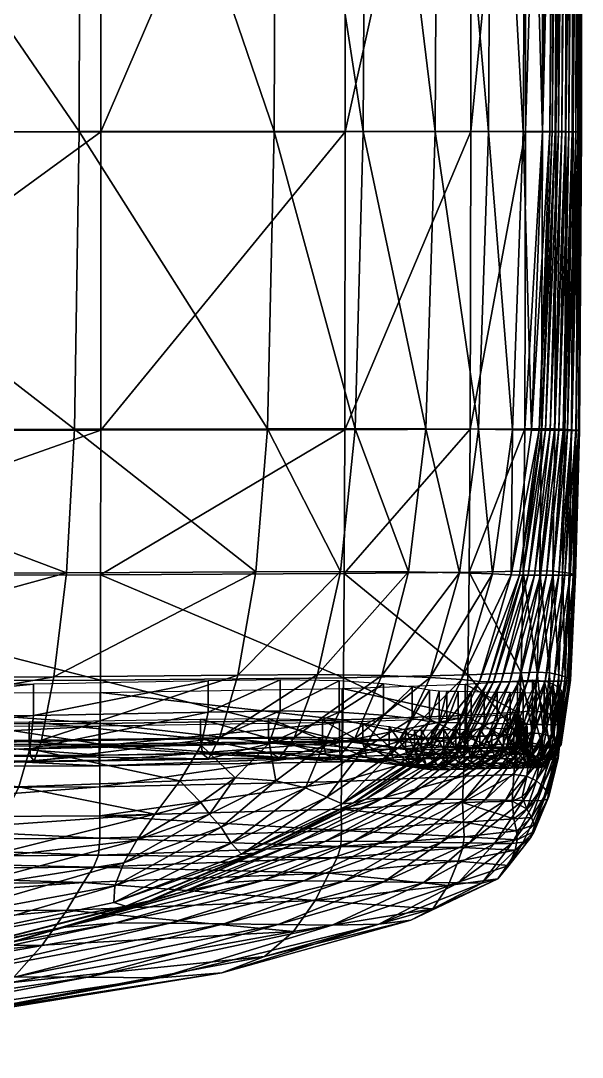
# Model space of a CAD drawing. Header units: centimetres. Extents: x -1318 to 1318, y -967 to 967.
# Drawn here: x 1293.39 to 1317.58, y 99.74 to 144.4 of the extents above; entities that cross this region are included whole.
import ezdxf

# ---------------------------------------------------------------- set-up
doc = ezdxf.new("R2010")
doc.units = ezdxf.units.CM
doc.layers.add('Object021', color=7, linetype='Continuous', true_color=0x3d8706)
doc.layers.add('Object023', color=7, linetype='Continuous', true_color=0x1c1cb1)

msp = doc.modelspace()

# ---------------------------------------------------------------- meshes
at = {"layer": 'Object021', "color": 191, "true_color": 0xb89be5}
mesh = msp.add_polyface(dxfattribs=at)
corners = [(1296.837, 203.219, -394.908), (1296.837, 164.058, -394.908), (1279.167, 164.058, -394.564), (1279.167, 203.219, -394.564), (1252.073, 164.058, -394.263), (1308.266, 203.208, 86.53), (1308.266, 164.058, 86.533), (1311.375, 164.058, 83.85), (1311.241, 139.631, 83.788), (1311.375, 203.219, 83.85), (1313.693, 164.058, 79.323), (1313.693, 203.219, 79.323), (1315.194, 164.058, 71.225), (1315.194, 203.219, 71.225), (1316.027, 164.058, 59.855), (1317.584, 203.219, -370.113), (1317.584, 164.058, -370.113), (1317.538, 164.058, -380.006), (1317.538, 203.219, -380.006), (1317.414, 164.058, -386.712), (1315.89, 203.219, -394.811), (1315.89, 164.058, -394.811), (1315.148, 164.058, -395.079), (1315.137, 139.631, -395.072), (1315.148, 203.219, -395.079), (1312.791, 164.058, -395.209), (1312.791, 203.219, -395.209), (1307.366, 164.058, -395.138), (1307.366, 203.219, -395.138), (1316.817, 164.058, -73.901), (1316.953, 164.058, -108.429), (1316.953, 203.219, -108.429), (1316.681, 164.058, -39.373), (1316.817, 203.219, -73.901), (1316.9, 203.219, -393.407), (1316.9, 164.058, -393.407), (1316.467, 164.058, -394.465), (1316.45, 139.631, -394.46), (1315.876, 139.633, -394.804), (1316.467, 203.219, -394.465), (1317.414, 203.219, -386.712), (1317.209, 164.058, -391.001), (1317.209, 203.219, -391.001), (1304.394, 164.058, 89.099), (1304.395, 203.175, 89.089), (1295.704, 202.86, 90.984), (1295.964, 164.058, 90.999), (1304.303, 139.631, 89.009), (1308.15, 139.632, 86.455), (1279.178, 164.058, 91.681), (1278.13, 202.001, 91.676), (1260.209, 194.614, 91.734), (1260.471, 164.058, 91.735), (1317.558, 164.058, -356.262), (1317.478, 164.058, -324.021), (1317.558, 203.219, -356.262), (1317.36, 164.058, -258.958), (1317.478, 203.219, -324.021), (1317.224, 164.058, -189.221), (1317.36, 203.219, -258.958), (1317.088, 164.058, -142.957), (1317.224, 203.219, -189.221), (1317.088, 203.219, -142.957), (1316.347, 164.058, 45.512), (1316.427, 164.058, 25.008), (1316.427, 203.219, 25.008), (1316.347, 203.219, 45.512), (1316.545, 164.058, -4.845), (1316.681, 203.219, -39.373), (1316.545, 203.219, -4.845)]
mesh.append_faces([[corners[k] for k in face] for face in [(0, 1, 2), (3, 2, 4), (5, 6, 7), (8, 7, 6), (9, 7, 10), (11, 10, 12), (13, 12, 14), (15, 16, 17), (18, 17, 19), (20, 21, 22), (23, 22, 21), (24, 22, 25), (26, 25, 27), (28, 27, 1), (29, 30, 31), (32, 29, 33), (34, 35, 36), (37, 36, 35), (38, 21, 36), (39, 36, 21), (40, 19, 41), (42, 41, 35), (43, 44, 45), (45, 46, 43), (47, 43, 46), (48, 6, 43), (44, 43, 6), (6, 5, 44), (49, 50, 51), (51, 52, 49), (50, 49, 46), (46, 45, 50), (53, 16, 15), (54, 53, 55), (56, 54, 57), (58, 56, 59), (60, 58, 61), (30, 60, 62), (63, 64, 65), (14, 63, 66), (67, 32, 68), (64, 67, 69)]], dxfattribs={"vtx2": -1, "color": 191})
mesh = msp.add_polyface(dxfattribs=at)
corners = [(1279.167, 126.749, -394.526), (1279.167, 139.614, -394.555), (1296.836, 139.615, -394.899), (1279.167, 120.514, -394.473), (1296.833, 126.755, -394.871), (1252.073, 120.514, -394.172), (1252.073, 126.749, -394.224), (1279.048, 126.776, 91.254), (1279.145, 139.621, 91.574), (1260.463, 139.615, 91.624), (1278.869, 120.564, 90.666), (1260.438, 126.755, 91.29), (1295.36, 120.621, 90.053), (1295.71, 126.8, 90.601), (1295.901, 139.626, 90.899), (1252.073, 113.176, -393.82), (1279.166, 113.176, -394.121), (1279.163, 112.248, -393.494), (1296.789, 112.303, -393.842), (1296.773, 112.515, -393.239), (1279.16, 112.461, -392.89), (1252.072, 112.248, -393.192), (1278.145, 112.322, 87.883), (1293.964, 112.496, 87.428), (1294.284, 113.406, 88.26), (1278.317, 113.248, 88.749), (1260.186, 112.168, 87.796), (1260.144, 112.381, 87.194), (1278.055, 112.535, 87.286), (1293.804, 112.708, 86.846), (1279.167, 115.96, -394.393), (1296.819, 115.994, -394.74), (1296.807, 113.226, -394.469), (1252.073, 115.96, -394.092), (1278.592, 116.025, 89.754), (1294.817, 116.135, 89.204), (1260.324, 115.927, 89.722), (1260.249, 113.108, 88.678), (1296.768, 114.003, -393.037), (1279.159, 113.948, -392.689), (1279.159, 113.098, -392.689), (1296.768, 113.153, -393.038), (1260.13, 113.868, 86.993), (1278.025, 114.022, 87.087), (1278.025, 113.172, 87.087), (1293.75, 113.346, 86.653), (1293.75, 114.196, 86.653), (1260.13, 113.018, 86.993), (1279.167, 164.058, -394.564), (1296.837, 164.058, -394.908), (1252.073, 139.614, -394.253), (1279.178, 164.058, 91.681), (1260.471, 164.058, 91.735), (1295.964, 164.058, 90.999)]
mesh.append_faces([[corners[k] for k in face] for face in [(0, 1, 2), (3, 0, 4), (0, 3, 5), (1, 0, 6), (7, 8, 9), (10, 7, 11), (7, 10, 12), (12, 13, 7), (8, 7, 13), (13, 14, 8), (15, 16, 17), (18, 17, 16), (19, 20, 17), (21, 17, 20), (22, 23, 24), (24, 25, 22), (26, 22, 25), (27, 28, 22), (23, 22, 28), (28, 29, 23), (5, 3, 30), (31, 30, 3), (32, 16, 30), (33, 30, 16), (34, 35, 12), (12, 10, 34), (36, 34, 10), (37, 25, 34), (35, 34, 25), (25, 24, 35), (38, 39, 40), (41, 40, 20), (42, 43, 44), (45, 44, 43), (43, 46, 45), (44, 45, 29), (29, 28, 44), (47, 44, 28), (1, 48, 49), (48, 1, 50), (8, 51, 52), (51, 8, 14), (14, 53, 51)]], dxfattribs={"vtx2": -1, "color": 191})
mesh = msp.add_polyface(dxfattribs=at)
corners = [(1296.836, 139.615, -394.899), (1296.833, 126.755, -394.871), (1279.167, 126.749, -394.526), (1296.828, 120.531, -394.819), (1279.167, 120.514, -394.473), (1310.841, 126.817, 83.602), (1311.241, 139.631, 83.788), (1308.15, 139.632, 86.455), (1307.804, 126.823, 86.221), (1310.102, 120.656, 83.259), (1307.166, 120.674, 85.79), (1312.298, 120.616, 78.9), (1313.109, 126.801, 79.146), (1307.35, 126.776, -395.101), (1307.362, 139.621, -395.129), (1312.783, 139.626, -395.201), (1312.759, 126.8, -395.175), (1307.328, 120.582, -395.052), (1312.717, 120.641, -395.129), (1304.028, 126.817, 88.739), (1303.522, 120.661, 88.241), (1304.303, 139.631, 89.009), (1295.901, 139.626, 90.899), (1295.71, 126.8, 90.601), (1295.36, 120.621, 90.053), (1296.819, 115.994, -394.74), (1307.295, 116.097, -394.976), (1312.652, 116.216, -395.059), (1313.72, 120.569, 70.963), (1311.035, 116.108, 78.518), (1308.953, 116.188, 82.726), (1306.175, 116.23, 85.12), (1302.737, 116.208, 87.47), (1294.817, 116.135, 89.204), (1296.837, 164.058, -394.908), (1279.167, 139.614, -394.555), (1308.266, 164.058, 86.533), (1311.375, 164.058, 83.85), (1313.547, 139.627, 79.279), (1307.366, 164.058, -395.138), (1312.791, 164.058, -395.209), (1295.964, 164.058, 90.999), (1304.394, 164.058, 89.099)]
mesh.append_faces([[corners[k] for k in face] for face in [(0, 1, 2), (1, 3, 4), (5, 6, 7), (7, 8, 5), (9, 5, 8), (8, 10, 9), (5, 9, 11), (11, 12, 5), (6, 5, 12), (13, 14, 15), (15, 16, 13), (17, 13, 16), (16, 18, 17), (13, 17, 3), (3, 1, 13), (14, 13, 1), (1, 0, 14), (19, 20, 10), (10, 8, 19), (21, 19, 8), (8, 7, 21), (19, 21, 22), (22, 23, 19), (20, 19, 23), (23, 24, 20), (4, 3, 25), (3, 17, 26), (17, 18, 27), (28, 11, 29), (11, 9, 30), (9, 10, 31), (32, 31, 10), (10, 20, 32), (20, 24, 33), (34, 0, 35), (36, 7, 6), (37, 6, 38), (14, 39, 40), (40, 15, 14), (39, 14, 0), (0, 34, 39), (41, 22, 21), (42, 21, 7)]], dxfattribs={"vtx2": -1, "color": 191})
mesh = msp.add_polyface(dxfattribs=at)
corners = [(1315.833, 126.824, -394.784), (1315.876, 139.633, -394.804), (1316.45, 139.631, -394.46), (1313.547, 139.627, 79.279), (1313.693, 164.058, 79.323), (1311.375, 164.058, 83.85), (1315.039, 139.622, 71.198), (1315.194, 164.058, 71.225), (1315.87, 139.618, 59.84), (1316.027, 164.058, 59.855), (1317.512, 139.615, -380.006), (1317.538, 164.058, -380.006), (1317.584, 164.058, -370.113), (1317.554, 139.614, -370.113), (1317.392, 139.618, -386.711), (1317.414, 164.058, -386.712), (1315.89, 164.058, -394.811), (1315.137, 139.631, -395.072), (1315.148, 164.058, -395.079), (1312.783, 139.626, -395.201), (1312.791, 164.058, -395.209), (1316.817, 164.058, -73.901), (1316.681, 164.058, -39.373), (1316.559, 139.616, -39.381), (1316.709, 139.616, -73.908), (1316.953, 164.058, -108.429), (1316.858, 139.615, -108.435), (1316.9, 164.058, -393.407), (1316.881, 139.627, -393.403), (1316.467, 164.058, -394.465), (1317.188, 139.622, -390.999), (1317.209, 164.058, -391.001), (1317.558, 164.058, -356.262), (1317.478, 164.058, -324.021), (1317.434, 139.614, -324.022), (1317.522, 139.614, -356.262), (1317.36, 164.058, -258.958), (1317.224, 164.058, -189.221), (1317.156, 139.615, -189.225), (1317.305, 139.614, -258.961), (1317.088, 164.058, -142.957), (1317.007, 139.615, -142.961), (1316.347, 164.058, 45.512), (1316.193, 139.617, 45.502), (1316.427, 164.058, 25.008), (1316.281, 139.617, 24.998), (1316.545, 164.058, -4.845), (1316.41, 139.617, -4.854)]
mesh.append_faces([[corners[k] for k in face] for face in [(0, 1, 2), (3, 4, 5), (6, 7, 4), (4, 3, 6), (7, 6, 8), (8, 9, 7), (10, 11, 12), (12, 13, 10), (11, 10, 14), (14, 15, 11), (16, 1, 17), (18, 17, 19), (19, 20, 18), (21, 22, 23), (23, 24, 21), (25, 21, 24), (24, 26, 25), (27, 28, 2), (29, 2, 1), (30, 31, 15), (15, 14, 30), (31, 30, 28), (28, 27, 31), (32, 33, 34), (34, 35, 32), (12, 32, 35), (35, 13, 12), (36, 37, 38), (38, 39, 36), (33, 36, 39), (39, 34, 33), (40, 25, 26), (26, 41, 40), (37, 40, 41), (41, 38, 37), (42, 9, 8), (8, 43, 42), (44, 42, 43), (43, 45, 44), (46, 44, 45), (45, 47, 46), (22, 46, 47), (47, 23, 22)]], dxfattribs={"vtx2": -1, "color": 191})
mesh = msp.add_polyface(dxfattribs=at)
corners = [(1316.762, 126.754, -142.974), (1316.951, 126.753, -189.234), (1317.156, 139.615, -189.225), (1317.007, 139.615, -142.961), (1316.573, 126.755, -108.451), (1316.858, 139.615, -108.435), (1313.109, 126.801, 79.146), (1313.547, 139.627, 79.279), (1311.241, 139.631, 83.788), (1314.577, 126.783, 71.115), (1315.039, 139.622, 71.198), (1315.399, 126.767, 59.795), (1315.87, 139.618, 59.84), (1317.434, 126.755, -380.004), (1317.512, 139.615, -380.006), (1317.554, 139.614, -370.113), (1317.463, 126.75, -370.113), (1317.324, 126.766, -386.708), (1317.392, 139.618, -386.711), (1316.45, 139.631, -394.46), (1316.401, 126.817, -394.444), (1315.833, 126.824, -394.784), (1316.881, 139.627, -393.403), (1316.826, 126.801, -393.392), (1317.188, 139.622, -390.999), (1317.127, 126.783, -390.992), (1315.103, 126.817, -395.049), (1315.137, 139.631, -395.072), (1315.876, 139.633, -394.804), (1312.759, 126.8, -395.175), (1312.783, 139.626, -395.201), (1315.731, 126.762, 45.47), (1315.843, 126.761, 24.969), (1316.281, 139.617, 24.998), (1316.193, 139.617, 45.502), (1316.006, 126.76, -4.881), (1316.195, 126.758, -39.404), (1316.559, 139.616, -39.381), (1316.41, 139.617, -4.854), (1316.384, 126.757, -73.928), (1316.709, 139.616, -73.908), (1317.522, 139.614, -356.262), (1317.415, 126.749, -356.264), (1317.434, 139.614, -324.022), (1317.303, 126.75, -324.026), (1317.14, 126.751, -258.967), (1317.305, 139.614, -258.961)]
mesh.append_faces([[corners[k] for k in face] for face in [(0, 1, 2), (2, 3, 0), (4, 0, 3), (3, 5, 4), (6, 7, 8), (9, 10, 7), (7, 6, 9), (10, 9, 11), (11, 12, 10), (13, 14, 15), (15, 16, 13), (14, 13, 17), (17, 18, 14), (19, 20, 21), (20, 19, 22), (22, 23, 20), (24, 25, 23), (23, 22, 24), (25, 24, 18), (18, 17, 25), (26, 27, 28), (28, 21, 26), (27, 26, 29), (29, 30, 27), (31, 32, 33), (33, 34, 31), (11, 31, 34), (34, 12, 11), (35, 36, 37), (37, 38, 35), (32, 35, 38), (38, 33, 32), (39, 4, 5), (5, 40, 39), (36, 39, 40), (40, 37, 36), (15, 41, 42), (41, 43, 44), (45, 44, 43), (43, 46, 45), (1, 45, 46), (46, 2, 1)]], dxfattribs={"vtx2": -1, "color": 191})
mesh = msp.add_polyface(dxfattribs=at)
corners = [(1316.762, 126.754, -142.974), (1316.573, 126.755, -108.451), (1316.046, 120.515, -108.482), (1316.309, 120.515, -142.999), (1316.951, 126.753, -189.234), (1316.572, 120.514, -189.252), (1313.72, 120.569, 70.963), (1314.577, 126.783, 71.115), (1313.109, 126.801, 79.146), (1312.298, 120.616, 78.9), (1314.525, 120.531, 59.712), (1315.399, 126.767, 59.795), (1317.292, 120.53, -380.002), (1317.434, 126.755, -380.004), (1317.463, 126.75, -370.113), (1317.297, 120.517, -370.113), (1317.199, 120.555, -386.701), (1317.324, 126.766, -386.708), (1316.401, 126.817, -394.444), (1316.312, 120.684, -394.415), (1315.756, 120.701, -394.748), (1315.833, 126.824, -394.784), (1316.826, 126.801, -393.392), (1316.726, 120.645, -393.372), (1317.127, 126.783, -390.992), (1317.016, 120.598, -390.979), (1315.042, 120.684, -395.007), (1315.103, 126.817, -395.049), (1312.717, 120.641, -395.129), (1312.759, 126.8, -395.175), (1315.731, 126.762, 45.47), (1314.874, 120.518, 45.412), (1315.843, 126.761, 24.969), (1315.03, 120.518, 24.914), (1316.006, 126.76, -4.881), (1315.257, 120.517, -4.93), (1316.195, 126.758, -39.404), (1315.52, 120.517, -39.447), (1316.384, 126.757, -73.928), (1315.783, 120.516, -73.964), (1317.415, 126.749, -356.264), (1317.303, 126.75, -324.026), (1317.062, 120.513, -324.032), (1317.218, 120.513, -356.267), (1317.554, 139.614, -370.113), (1317.522, 139.614, -356.262), (1317.14, 126.751, -258.967), (1316.835, 120.514, -258.979)]
mesh.append_faces([[corners[k] for k in face] for face in [(0, 1, 2), (2, 3, 0), (4, 0, 3), (3, 5, 4), (6, 7, 8), (8, 9, 6), (7, 6, 10), (10, 11, 7), (12, 13, 14), (14, 15, 12), (13, 12, 16), (16, 17, 13), (18, 19, 20), (20, 21, 18), (19, 18, 22), (22, 23, 19), (24, 25, 23), (23, 22, 24), (25, 24, 17), (17, 16, 25), (26, 27, 21), (21, 20, 26), (27, 26, 28), (28, 29, 27), (30, 11, 10), (10, 31, 30), (32, 30, 31), (31, 33, 32), (34, 32, 33), (33, 35, 34), (36, 34, 35), (35, 37, 36), (38, 36, 37), (37, 39, 38), (1, 38, 39), (39, 2, 1), (40, 41, 42), (14, 40, 43), (40, 14, 44), (41, 40, 45), (46, 4, 5), (41, 46, 47)]], dxfattribs={"vtx2": -1, "color": 191})
mesh = msp.add_polyface(dxfattribs=at)
corners = [(1314.948, 116.3, -394.943), (1312.652, 116.216, -395.059), (1312.717, 120.641, -395.129), (1315.042, 120.684, -395.007), (1315.638, 116.334, -394.693), (1315.756, 120.701, -394.748), (1316.175, 116.3, -394.372), (1316.312, 120.684, -394.415), (1316.573, 116.223, -393.341), (1316.726, 120.645, -393.372), (1316.847, 116.129, -390.96), (1317.016, 120.598, -390.979), (1317.008, 116.043, -386.692), (1317.199, 120.555, -386.701), (1317.073, 115.991, -379.998), (1317.292, 120.53, -380.002), (1317.041, 115.964, -370.113), (1317.297, 120.517, -370.113), (1315.604, 115.938, -143.037), (1315.983, 115.943, -189.281), (1316.572, 120.514, -189.252), (1316.309, 120.515, -142.999), (1315.225, 115.934, -108.529), (1316.046, 120.515, -108.482), (1312.382, 116.013, 70.726), (1313.161, 115.937, 59.582), (1314.525, 120.531, 59.712), (1313.72, 120.569, 70.963), (1311.035, 116.108, 78.518), (1317.062, 120.513, -324.032), (1317.218, 120.513, -356.267), (1317.415, 126.749, -356.264), (1317.463, 126.75, -370.113), (1316.835, 120.514, -258.979), (1317.14, 126.751, -258.967), (1317.303, 126.75, -324.026), (1315.03, 120.518, 24.914), (1314.874, 120.518, 45.412), (1313.536, 115.913, 45.321), (1315.52, 120.517, -39.447), (1315.257, 120.517, -4.93), (1314.089, 115.92, -5.007), (1313.761, 115.916, 24.829), (1314.847, 115.929, -74.022), (1315.783, 120.516, -73.964), (1314.468, 115.924, -39.514), (1316.915, 115.954, -356.271), (1316.69, 115.951, -324.043), (1316.362, 115.947, -258.998)]
mesh.append_faces([[corners[k] for k in face] for face in [(0, 1, 2), (2, 3, 0), (4, 0, 3), (3, 5, 4), (6, 4, 5), (5, 7, 6), (8, 6, 7), (7, 9, 8), (10, 8, 9), (9, 11, 10), (12, 10, 11), (11, 13, 12), (14, 12, 13), (13, 15, 14), (16, 14, 15), (15, 17, 16), (18, 19, 20), (20, 21, 18), (22, 18, 21), (21, 23, 22), (24, 25, 26), (26, 27, 24), (28, 24, 27), (29, 30, 31), (30, 17, 32), (20, 33, 34), (33, 29, 35), (36, 37, 38), (37, 26, 25), (39, 40, 41), (40, 36, 42), (43, 22, 23), (23, 44, 43), (44, 39, 45), (46, 16, 17), (17, 30, 46), (47, 46, 30), (30, 29, 47), (48, 47, 29), (29, 33, 48), (19, 48, 33), (33, 20, 19)]], dxfattribs={"vtx2": -1, "color": 191})
mesh = msp.add_polyface(dxfattribs=at)
corners = [(1279.167, 115.96, -394.393), (1296.819, 115.994, -394.74), (1296.807, 113.226, -394.469), (1307.295, 116.097, -394.976), (1296.828, 120.531, -394.819), (1312.652, 116.216, -395.059), (1307.328, 120.582, -395.052), (1312.56, 113.546, -394.799), (1307.25, 113.373, -394.709), (1312.382, 116.013, 70.726), (1311.035, 116.108, 78.518), (1309.741, 113.356, 78.083), (1311.007, 113.218, 70.455), (1313.161, 115.937, 59.582), (1311.755, 113.108, 59.433), (1308.953, 116.188, 82.726), (1312.298, 120.616, 78.9), (1306.175, 116.23, 85.12), (1310.102, 120.656, 83.259), (1305.18, 113.535, 84.366), (1307.786, 113.473, 82.123), (1294.817, 116.135, 89.204), (1302.737, 116.208, 87.47), (1303.522, 120.661, 88.241), (1294.284, 113.406, 88.26), (1301.959, 113.507, 86.606), (1301.137, 113.457, 85.099), (1293.75, 113.346, 86.653), (1293.75, 114.196, 86.653), (1301.137, 114.307, 85.099), (1304.058, 113.487, 83.028), (1304.058, 114.337, 83.028), (1306.387, 113.418, 81.04), (1306.387, 114.268, 81.04), (1308.124, 113.288, 77.296), (1308.124, 114.138, 77.297), (1309.267, 113.136, 69.959), (1309.267, 113.986, 69.959), (1309.962, 113.865, 59.158), (1309.962, 113.015, 59.157), (1311.619, 113.857, -39.741), (1312.134, 113.869, -74.217), (1312.134, 113.019, -74.218), (1307.129, 113.316, -393.28), (1312.303, 113.506, -393.389), (1312.303, 114.356, -393.388), (1307.129, 114.166, -393.28), (1296.768, 113.153, -393.038), (1296.768, 114.003, -393.037), (1310.351, 113.828, 45.019), (1310.351, 112.978, 45.019), (1310.657, 113.835, 24.545), (1310.657, 112.985, 24.545), (1311.103, 113.845, -5.264), (1311.103, 112.995, -5.264), (1311.619, 113.007, -39.741)]
mesh.append_faces([[corners[k] for k in face] for face in [(0, 1, 2), (3, 1, 4), (5, 3, 6), (3, 5, 7), (7, 8, 3), (1, 3, 8), (8, 2, 1), (9, 10, 11), (11, 12, 9), (13, 9, 12), (12, 14, 13), (15, 10, 16), (17, 15, 18), (15, 17, 19), (19, 20, 15), (10, 15, 20), (20, 11, 10), (21, 22, 23), (22, 21, 24), (24, 25, 22), (17, 22, 25), (25, 19, 17), (26, 27, 28), (28, 29, 26), (30, 26, 29), (29, 31, 30), (32, 30, 31), (31, 33, 32), (34, 32, 33), (33, 35, 34), (36, 34, 35), (35, 37, 36), (37, 38, 39), (40, 41, 42), (43, 44, 45), (45, 46, 43), (47, 43, 46), (46, 48, 47), (38, 49, 50), (49, 51, 52), (51, 53, 54), (53, 40, 55)]], dxfattribs={"vtx2": -1, "color": 191})
mesh = msp.add_polyface(dxfattribs=at)
corners = [(1312.56, 113.546, -394.799), (1314.805, 113.669, -394.696), (1314.594, 112.792, -394.102), (1312.652, 116.216, -395.059), (1314.948, 116.3, -394.943), (1314.298, 113.119, -108.585), (1314.78, 113.129, -143.082), (1315.604, 115.938, -143.037), (1312.134, 113.869, -74.217), (1312.65, 113.881, -108.694), (1312.65, 113.031, -108.695), (1314.93, 114.367, -392.494), (1314.866, 114.49, -393.174), (1314.866, 113.64, -393.175), (1314.722, 113.695, -393.226), (1314.722, 114.545, -393.226), (1314.819, 113.058, -393.402), (1314.351, 113.642, -393.334), (1314.351, 114.492, -393.334), (1312.303, 113.506, -393.389), (1312.303, 114.356, -393.388), (1312.337, 112.869, -393.587), (1314.412, 113.004, -393.526), (1313.536, 115.913, 45.321), (1313.761, 115.916, 24.829), (1315.03, 120.518, 24.914), (1313.161, 115.937, 59.582), (1314.874, 120.518, 45.412), (1311.755, 113.108, 59.433), (1312.151, 113.074, 45.216), (1312.437, 113.08, 24.73), (1314.089, 115.92, -5.007), (1314.468, 115.924, -39.514), (1315.52, 120.517, -39.447), (1315.257, 120.517, -4.93), (1312.854, 113.089, -5.096), (1313.335, 113.099, -39.592), (1314.847, 115.929, -74.022), (1313.817, 113.109, -74.089), (1315.225, 115.934, -108.529), (1314.948, 113.083, -356.299), (1314.642, 113.076, -324.089), (1314.642, 113.926, -324.089), (1314.949, 113.933, -356.299), (1314.196, 113.066, -259.071), (1313.681, 113.054, -189.385), (1313.681, 113.904, -189.384), (1314.197, 113.916, -259.07), (1313.165, 113.043, -143.171), (1313.165, 113.892, -143.171)]
mesh.append_faces([[corners[k] for k in face] for face in [(0, 1, 2), (3, 4, 1), (1, 0, 3), (5, 6, 7), (8, 9, 10), (11, 12, 13), (14, 13, 12), (12, 15, 14), (13, 14, 16), (17, 14, 15), (15, 18, 17), (19, 17, 18), (18, 20, 19), (17, 19, 21), (14, 17, 22), (22, 16, 14), (23, 24, 25), (26, 23, 27), (23, 26, 28), (28, 29, 23), (24, 23, 29), (29, 30, 24), (31, 32, 33), (24, 31, 34), (31, 24, 30), (30, 35, 31), (32, 31, 35), (35, 36, 32), (37, 32, 36), (36, 38, 37), (39, 37, 38), (38, 5, 39), (40, 41, 42), (42, 43, 40), (44, 45, 46), (46, 47, 44), (41, 44, 47), (47, 42, 41), (48, 10, 9), (9, 49, 48), (45, 48, 49), (49, 46, 45)]], dxfattribs={"vtx2": -1, "color": 191})
mesh = msp.add_polyface(dxfattribs=at)
corners = [(1314.805, 113.669, -394.696), (1315.437, 113.718, -394.47), (1315.11, 112.845, -393.928), (1315.911, 113.668, -394.19), (1315.44, 112.79, -393.748), (1316.256, 113.556, -393.212), (1315.662, 112.667, -392.899), (1314.948, 116.3, -394.943), (1315.638, 116.334, -394.693), (1316.175, 116.3, -394.372), (1316.573, 116.223, -393.341), (1316.847, 116.129, -390.96), (1317.008, 116.043, -386.692), (1316.64, 113.295, -386.666), (1316.499, 113.419, -390.888), (1317.073, 115.991, -379.998), (1317.041, 115.964, -370.113), (1316.614, 113.18, -370.114), (1316.679, 113.219, -379.993), (1315.604, 115.938, -143.037), (1315.225, 115.934, -108.529), (1314.298, 113.119, -108.585), (1315.983, 115.943, -189.281), (1314.78, 113.129, -143.082), (1315.262, 113.139, -189.315), (1315.206, 113.145, -379.976), (1315.131, 113.102, -370.122), (1315.131, 113.951, -370.122), (1315.206, 113.995, -379.976), (1315.181, 113.229, -386.542), (1315.181, 114.079, -386.542), (1315.062, 113.367, -390.499), (1315.062, 114.216, -390.499), (1314.93, 113.517, -392.494), (1314.93, 114.367, -392.494), (1315.113, 112.88, -392.595), (1314.866, 113.64, -393.175), (1314.819, 113.058, -393.402), (1315.009, 113.003, -393.318), (1314.468, 115.924, -39.514), (1314.847, 115.929, -74.022), (1315.783, 120.516, -73.964), (1316.915, 115.954, -356.271), (1316.69, 115.951, -324.043), (1316.16, 113.157, -324.056), (1316.446, 113.163, -356.278), (1316.362, 115.947, -258.998), (1315.743, 113.149, -259.021), (1314.948, 113.083, -356.299), (1314.949, 113.933, -356.299)]
mesh.append_faces([[corners[k] for k in face] for face in [(0, 1, 2), (1, 3, 4), (3, 5, 6), (7, 8, 1), (1, 0, 7), (9, 10, 5), (5, 3, 9), (8, 9, 3), (3, 1, 8), (11, 12, 13), (13, 14, 11), (10, 11, 14), (14, 5, 10), (15, 16, 17), (17, 18, 15), (12, 15, 18), (18, 13, 12), (19, 20, 21), (22, 19, 23), (23, 24, 22), (25, 26, 27), (27, 28, 25), (29, 25, 28), (28, 30, 29), (31, 29, 30), (30, 32, 31), (33, 31, 32), (32, 34, 33), (31, 33, 35), (36, 33, 34), (37, 38, 36), (33, 36, 38), (39, 40, 41), (42, 43, 44), (44, 45, 42), (16, 42, 45), (45, 17, 16), (46, 22, 24), (24, 47, 46), (43, 46, 47), (47, 44, 43), (26, 48, 49), (49, 27, 26)]], dxfattribs={"vtx2": -1, "color": 191})
mesh = msp.add_polyface(dxfattribs=at)
corners = [(1279.166, 113.176, -394.121), (1296.807, 113.226, -394.469), (1296.789, 112.303, -393.842), (1279.163, 112.248, -393.494), (1296.773, 112.515, -393.239), (1307.192, 112.466, -394.084), (1307.25, 113.373, -394.709), (1312.439, 112.656, -394.183), (1312.337, 112.869, -393.587), (1307.145, 112.678, -393.481), (1310.036, 112.286, 70.202), (1308.835, 112.438, 77.682), (1308.301, 112.651, 77.393), (1309.46, 112.499, 70.02), (1306.993, 112.568, 81.569), (1309.741, 113.356, 78.083), (1307.786, 113.473, 82.123), (1304.533, 112.637, 83.68), (1305.18, 113.535, 84.366), (1304.177, 112.849, 83.191), (1306.538, 112.78, 81.172), (1301.475, 112.607, 85.83), (1301.959, 113.507, 86.606), (1293.964, 112.496, 87.428), (1294.284, 113.406, 88.26), (1293.804, 112.708, 86.846), (1301.221, 112.819, 85.282), (1279.159, 113.098, -392.689), (1296.768, 113.153, -393.038), (1296.768, 114.003, -393.037), (1279.16, 112.461, -392.89), (1301.137, 113.457, 85.099), (1304.058, 113.487, 83.028), (1293.75, 113.346, 86.653), (1306.387, 113.418, 81.04), (1308.124, 113.288, 77.296), (1309.962, 113.015, 59.157), (1309.267, 113.136, 69.959), (1309.267, 113.986, 69.959), (1307.129, 113.316, -393.28), (1312.303, 113.506, -393.389)]
mesh.append_faces([[corners[k] for k in face] for face in [(0, 1, 2), (3, 2, 4), (5, 2, 1), (1, 6, 5), (7, 5, 6), (8, 9, 5), (2, 5, 9), (9, 4, 2), (10, 11, 12), (12, 13, 10), (14, 11, 15), (15, 16, 14), (17, 14, 16), (16, 18, 17), (14, 17, 19), (19, 20, 14), (11, 14, 20), (20, 12, 11), (21, 17, 18), (18, 22, 21), (23, 21, 22), (22, 24, 23), (21, 23, 25), (25, 26, 21), (17, 21, 26), (26, 19, 17), (27, 28, 29), (30, 4, 28), (31, 32, 19), (19, 26, 31), (33, 31, 26), (26, 25, 33), (34, 35, 12), (12, 20, 34), (32, 34, 20), (20, 19, 32), (36, 37, 38), (35, 37, 13), (13, 12, 35), (39, 28, 4), (4, 9, 39), (40, 39, 9)]], dxfattribs={"vtx2": -1, "color": 191})
mesh = msp.add_polyface(dxfattribs=at)
corners = [(1307.25, 113.373, -394.709), (1312.56, 113.546, -394.799), (1312.439, 112.656, -394.183), (1307.192, 112.466, -394.084), (1312.337, 112.869, -393.587), (1310.036, 112.286, 70.202), (1310.756, 112.165, 59.293), (1311.755, 113.108, 59.433), (1311.007, 113.218, 70.455), (1308.835, 112.438, 77.682), (1309.741, 113.356, 78.083), (1309.46, 112.499, 70.02), (1310.161, 112.378, 59.191), (1309.267, 113.136, 69.959), (1309.962, 113.015, 59.157), (1312.134, 113.019, -74.218), (1311.619, 113.007, -39.741), (1311.619, 113.857, -39.741), (1312.65, 113.031, -108.695), (1312.134, 113.869, -74.217), (1312.335, 112.381, -74.202), (1311.819, 112.37, -39.723), (1307.145, 112.678, -393.481), (1312.303, 113.506, -393.389), (1311.154, 112.128, 45.116), (1311.461, 112.135, 24.637), (1312.437, 113.08, 24.73), (1312.151, 113.074, 45.216), (1310.552, 112.341, 45.043), (1310.858, 112.348, 24.568), (1311.906, 112.145, -5.181), (1312.854, 113.089, -5.096), (1311.304, 112.358, -5.243), (1312.422, 112.157, -39.667), (1312.938, 112.169, -74.154), (1310.351, 112.978, 45.019), (1310.657, 112.985, 24.545), (1309.962, 113.865, 59.158), (1310.351, 113.828, 45.019), (1311.103, 112.995, -5.264), (1310.657, 113.835, 24.545), (1311.103, 113.845, -5.264)]
mesh.append_faces([[corners[k] for k in face] for face in [(0, 1, 2), (3, 2, 4), (5, 6, 7), (7, 8, 5), (9, 5, 8), (8, 10, 9), (6, 5, 11), (11, 12, 6), (13, 14, 12), (12, 11, 13), (15, 16, 17), (18, 15, 19), (16, 15, 20), (20, 21, 16), (22, 4, 23), (24, 25, 26), (26, 27, 24), (6, 24, 27), (27, 7, 6), (24, 6, 12), (12, 28, 24), (25, 24, 28), (28, 29, 25), (25, 30, 31), (31, 26, 25), (30, 25, 29), (29, 32, 30), (33, 30, 32), (32, 21, 33), (21, 20, 34), (35, 36, 29), (29, 28, 35), (14, 35, 28), (28, 12, 14), (35, 14, 37), (36, 35, 38), (39, 16, 21), (21, 32, 39), (36, 39, 32), (32, 29, 36), (39, 36, 40), (16, 39, 41)]], dxfattribs={"vtx2": -1, "color": 191})
mesh = msp.add_polyface(dxfattribs=at)
corners = [(1314.594, 112.792, -394.102), (1312.439, 112.656, -394.183), (1312.56, 113.546, -394.799), (1315.11, 112.845, -393.928), (1314.805, 113.669, -394.696), (1314.819, 113.058, -393.402), (1314.412, 113.004, -393.526), (1312.337, 112.869, -393.587), (1315.009, 113.003, -393.318), (1313.969, 112.193, -143.127), (1314.485, 112.204, -189.35), (1315.262, 113.139, -189.315), (1314.78, 113.129, -143.082), (1313.453, 112.181, -108.64), (1314.298, 113.119, -108.585), (1312.851, 112.393, -108.681), (1313.366, 112.405, -143.16), (1313.882, 112.417, -189.376), (1312.134, 113.019, -74.218), (1312.65, 113.031, -108.695), (1312.335, 112.381, -74.202), (1315.113, 112.88, -392.595), (1314.93, 113.517, -392.494), (1314.351, 113.642, -393.334), (1311.906, 112.145, -5.181), (1312.422, 112.157, -39.667), (1313.335, 113.099, -39.592), (1312.854, 113.089, -5.096), (1312.938, 112.169, -74.154), (1313.817, 113.109, -74.089), (1311.819, 112.37, -39.723), (1315.001, 112.216, -259.045), (1314.398, 112.429, -259.064), (1315.447, 112.226, -324.072), (1314.843, 112.439, -324.085), (1314.642, 113.076, -324.089), (1314.948, 113.083, -356.299), (1315.15, 112.446, -356.297), (1314.196, 113.066, -259.071), (1313.681, 113.054, -189.385), (1313.165, 113.043, -143.171)]
mesh.append_faces([[corners[k] for k in face] for face in [(0, 1, 2), (3, 0, 4), (0, 3, 5), (5, 6, 0), (1, 0, 6), (6, 7, 1), (8, 5, 3), (9, 10, 11), (11, 12, 9), (13, 9, 12), (12, 14, 13), (9, 13, 15), (15, 16, 9), (10, 9, 16), (16, 17, 10), (18, 19, 15), (15, 20, 18), (8, 21, 22), (7, 6, 23), (24, 25, 26), (26, 27, 24), (28, 13, 14), (14, 29, 28), (25, 28, 29), (29, 26, 25), (28, 25, 30), (13, 28, 20), (20, 15, 13), (31, 10, 17), (17, 32, 31), (33, 31, 32), (32, 34, 33), (35, 36, 37), (37, 34, 35), (38, 35, 34), (34, 32, 38), (39, 38, 32), (32, 17, 39), (40, 39, 17), (17, 16, 40), (19, 40, 16), (16, 15, 19)]], dxfattribs={"vtx2": -1, "color": 191})
mesh = msp.add_polyface(dxfattribs=at)
corners = [(1315.44, 112.79, -393.748), (1315.11, 112.845, -393.928), (1315.437, 113.718, -394.47), (1315.662, 112.667, -392.899), (1315.911, 113.668, -394.19), (1315.113, 112.88, -392.595), (1315.009, 113.003, -393.318), (1315.854, 112.516, -390.718), (1316.256, 113.556, -393.212), (1316.499, 113.419, -390.888), (1315.983, 112.379, -386.612), (1316.64, 113.295, -386.666), (1315.381, 112.592, -386.56), (1315.26, 112.729, -390.554), (1316.011, 112.295, -379.985), (1316.679, 113.219, -379.993), (1315.936, 112.251, -370.118), (1316.614, 113.18, -370.114), (1315.332, 112.464, -370.121), (1315.408, 112.508, -379.979), (1315.206, 113.145, -379.976), (1315.181, 113.229, -386.542), (1315.131, 113.102, -370.122), (1315.062, 113.367, -390.499), (1315.753, 112.233, -356.288), (1315.447, 112.226, -324.072), (1314.843, 112.439, -324.085), (1315.15, 112.446, -356.297), (1316.446, 113.163, -356.278), (1316.16, 113.157, -324.056), (1315.001, 112.216, -259.045), (1315.743, 113.149, -259.021), (1314.485, 112.204, -189.35), (1315.262, 113.139, -189.315), (1314.948, 113.083, -356.299)]
mesh.append_faces([[corners[k] for k in face] for face in [(0, 1, 2), (3, 0, 4), (0, 3, 5), (5, 6, 0), (1, 0, 6), (7, 3, 8), (8, 9, 7), (10, 7, 9), (9, 11, 10), (7, 10, 12), (12, 13, 7), (3, 7, 13), (13, 5, 3), (14, 10, 11), (11, 15, 14), (16, 14, 15), (15, 17, 16), (14, 16, 18), (18, 19, 14), (10, 14, 19), (19, 12, 10), (20, 21, 12), (12, 19, 20), (22, 20, 19), (19, 18, 22), (5, 13, 23), (21, 23, 13), (13, 12, 21), (24, 25, 26), (26, 27, 24), (16, 24, 27), (27, 18, 16), (24, 16, 17), (17, 28, 24), (25, 24, 28), (28, 29, 25), (30, 25, 29), (29, 31, 30), (32, 30, 31), (31, 33, 32), (34, 22, 18), (18, 27, 34)]], dxfattribs={"vtx2": -1, "color": 191})
at = {"layer": 'Object023', "color": 191, "true_color": 0xb89be5}
mesh = msp.add_polyface(dxfattribs=at)
corners = [(1296.797, 109.181, -393.774), (1279.167, 109.069, -393.413), (1279.167, 110.05, -393.758), (1296.733, 108.456, -392.722), (1279.103, 108.333, -392.355), (1296.524, 107.938, -390.322), (1278.91, 107.807, -389.949), (1296.094, 107.265, -386.129), (1278.525, 107.129, -385.821), (1277.882, 105.936, -379.599), (1276.951, 104.367, -370.16), (1295.368, 106.074, -379.699), (1290.063, 103.24, -108.517), (1286.961, 103.267, -74.007), (1273.641, 100.938, -73.928), (1276.665, 107.683, 79.052), (1291.322, 108.26, 79.724), (1292.493, 109.742, 82.936), (1277.446, 109.325, 82.783), (1275.837, 106.123, 74.005), (1290.107, 106.898, 75.127), (1275.261, 104.599, 67.115), (1289.164, 105.611, 68.376), (1275.278, 103.226, 57.535), (1288.826, 104.597, 58.609), (1279.167, 111.311, -394.027), (1279.167, 112.7, -394.199), (1296.803, 112.76, -394.549), (1296.797, 111.388, -394.379), (1277.879, 111.096, 85.724), (1293.303, 111.39, 85.532), (1278.074, 112.809, 87.633), (1293.775, 113.026, 87.248), (1279.167, 114.061, -394.257), (1296.805, 114.116, -394.606), (1279.167, 115.41, -394.257), (1293.932, 114.47, 87.82), (1278.139, 114.279, 88.269), (1293.932, 115.818, 87.82), (1278.139, 115.628, 88.269), (1275.698, 102.56, -356.381), (1294.307, 104.567, -370.074), (1292.876, 102.942, -356.293), (1290.784, 101.629, -324.033), (1273.867, 100.892, -324.051), (1287.737, 101.056, -258.967), (1271.201, 99.741, -258.958), (1293.165, 103.213, -143.027), (1277.164, 100.91, -108.451), (1280.689, 100.882, -142.974), (1284.213, 100.911, -189.234), (1296.267, 103.186, -189.273), (1276.232, 102.12, 44.414), (1278.075, 101.658, 24.618), (1290.809, 104.045, 24.656), (1289.425, 104.051, 44.966), (1280.756, 102.219, -4.987), (1283.859, 103.018, -39.497), (1295.154, 105.328, -39.605), (1292.824, 104.651, -5.11)]
mesh.append_faces([[corners[k] for k in face] for face in [(0, 1, 2), (3, 4, 1), (5, 6, 4), (7, 8, 6), (9, 8, 7), (10, 9, 11), (12, 13, 14), (15, 16, 17), (17, 18, 15), (16, 15, 19), (19, 20, 16), (21, 22, 20), (23, 24, 22), (25, 26, 27), (2, 25, 28), (29, 18, 17), (17, 30, 29), (31, 29, 30), (30, 32, 31), (27, 26, 33), (34, 33, 35), (36, 37, 31), (31, 32, 36), (38, 39, 37), (40, 10, 41), (41, 42, 40), (42, 43, 44), (43, 45, 46), (47, 12, 48), (48, 49, 47), (49, 50, 51), (52, 53, 54), (54, 55, 52), (55, 24, 23), (56, 57, 58), (53, 56, 59), (59, 54, 53)]], dxfattribs={"vtx2": -1, "color": 191})
mesh = msp.add_polyface(dxfattribs=at)
corners = [(1279.167, 110.05, -393.758), (1296.793, 110.147, -394.114), (1296.797, 109.181, -393.774), (1279.167, 109.069, -393.413), (1296.733, 108.456, -392.722), (1279.103, 108.333, -392.355), (1296.524, 107.938, -390.322), (1278.91, 107.807, -389.949), (1296.094, 107.265, -386.129), (1298.39, 109.095, 80.058), (1301.526, 110.218, 80.386), (1301.143, 110.72, 81.83), (1299.171, 110.218, 82.376), (1291.322, 108.26, 79.724), (1292.493, 109.742, 82.936), (1290.107, 106.898, 75.127), (1297.835, 108.122, 76.114), (1302.018, 109.654, 76.913), (1297.439, 107.132, 69.241), (1302.454, 108.972, 69.796), (1297.399, 106.414, 59.035), (1307.206, 109.517, -394.056), (1307.178, 108.825, -393.022), (1307.03, 108.329, -390.638), (1306.685, 107.671, -386.409), (1296.803, 112.76, -394.549), (1296.797, 111.388, -394.379), (1279.167, 111.311, -394.027), (1307.206, 111.619, -394.631), (1307.23, 112.94, -394.794), (1300.244, 111.659, 84.375), (1301.158, 113.195, 85.755), (1293.775, 113.026, 87.248), (1293.303, 111.39, 85.532), (1279.167, 114.061, -394.257), (1296.805, 114.116, -394.606), (1279.167, 115.41, -394.257), (1296.805, 115.464, -394.606), (1307.238, 114.279, -394.848), (1278.139, 114.279, 88.269), (1293.932, 114.47, 87.82), (1293.932, 115.818, 87.82), (1301.463, 114.606, 86.215), (1301.463, 115.955, 86.215), (1297.911, 106.256, 45.094), (1298.934, 106.475, 24.616), (1304.174, 108.8, 24.577)]
mesh.append_faces([[corners[k] for k in face] for face in [(0, 1, 2), (3, 2, 4), (5, 4, 6), (7, 6, 8), (9, 10, 11), (11, 12, 9), (13, 9, 12), (12, 14, 13), (9, 13, 15), (15, 16, 9), (10, 9, 16), (16, 17, 10), (18, 19, 17), (17, 16, 18), (19, 18, 20), (21, 2, 1), (22, 4, 2), (23, 6, 4), (24, 8, 6), (25, 26, 27), (26, 1, 0), (1, 26, 28), (26, 25, 29), (30, 12, 11), (30, 31, 32), (32, 33, 30), (12, 30, 33), (33, 14, 12), (34, 35, 25), (36, 37, 35), (29, 25, 35), (38, 35, 37), (39, 40, 41), (42, 40, 32), (32, 31, 42), (40, 42, 43), (43, 41, 40), (44, 45, 46)]], dxfattribs={"vtx2": -1, "color": 191})
mesh = msp.add_polyface(dxfattribs=at)
corners = [(1304.386, 111.659, 81.045), (1306.427, 113.195, 81.662), (1304.087, 113.268, 83.709), (1302.629, 111.787, 82.723), (1301.526, 110.218, 80.386), (1301.143, 110.72, 81.83), (1302.018, 109.654, 76.913), (1305.655, 111.353, 77.469), (1308.177, 113.027, 77.797), (1306.578, 110.946, 70.128), (1309.338, 112.813, 70.292), (1302.454, 108.972, 69.796), (1307.243, 110.658, 59.257), (1310.061, 112.648, 59.347), (1307.206, 111.619, -394.631), (1307.23, 112.94, -394.794), (1312.521, 113.141, -394.89), (1307.19, 110.437, -394.379), (1312.463, 111.848, -394.744), (1296.793, 110.147, -394.114), (1296.797, 111.388, -394.379), (1300.244, 111.659, 84.375), (1301.158, 113.195, 85.755), (1307.107, 114.606, 81.868), (1304.573, 114.661, 84.037), (1309.017, 114.484, 77.906), (1309.017, 115.832, 77.906), (1307.107, 115.955, 81.868), (1304.573, 116.009, 84.037), (1307.238, 114.279, -394.848), (1296.805, 114.116, -394.606), (1296.805, 115.464, -394.606), (1307.238, 115.628, -394.848), (1301.463, 114.606, 86.215), (1301.463, 115.955, 86.215), (1307.732, 110.708, 45.094), (1308.253, 110.869, 24.616), (1310.877, 112.662, 24.675), (1310.497, 112.627, 45.156)]
mesh.append_faces([[corners[k] for k in face] for face in [(0, 1, 2), (2, 3, 0), (4, 0, 3), (3, 5, 4), (0, 4, 6), (6, 7, 0), (1, 0, 7), (7, 8, 1), (9, 10, 8), (8, 7, 9), (11, 9, 7), (10, 9, 12), (12, 13, 10), (14, 15, 16), (17, 14, 18), (14, 17, 19), (15, 14, 20), (5, 3, 21), (22, 21, 3), (3, 2, 22), (23, 24, 2), (2, 1, 23), (25, 23, 1), (1, 8, 25), (23, 25, 26), (26, 27, 23), (24, 23, 27), (27, 28, 24), (16, 15, 29), (30, 29, 15), (31, 32, 29), (24, 33, 22), (22, 2, 24), (33, 24, 28), (28, 34, 33), (35, 36, 37), (12, 35, 38)]], dxfattribs={"vtx2": -1, "color": 191})
mesh = msp.add_polyface(dxfattribs=at)
corners = [(1307.19, 110.437, -394.379), (1312.424, 110.716, -394.516), (1312.463, 109.864, -394.219), (1312.521, 113.141, -394.89), (1312.463, 111.848, -394.744), (1307.206, 111.619, -394.631), (1310.257, 114.334, 70.347), (1309.017, 114.484, 77.906), (1308.177, 113.027, 77.797), (1309.338, 112.813, 70.292), (1311, 114.21, 59.377), (1310.061, 112.648, 59.347), (1311, 115.558, 59.377), (1310.257, 115.682, 70.347), (1309.017, 115.832, 77.906), (1307.238, 114.279, -394.848), (1312.54, 114.47, -394.939), (1307.238, 115.628, -394.848), (1312.54, 115.818, -394.939), (1310.877, 112.662, 24.675), (1310.497, 112.627, 45.156), (1307.732, 110.708, 45.094), (1307.243, 110.658, 59.257), (1309.011, 110.912, -5.199), (1309.888, 110.896, -39.682), (1312.069, 112.653, -39.636), (1311.429, 112.666, -5.146), (1308.253, 110.869, 24.616), (1310.765, 110.881, -74.165), (1311.642, 110.865, -108.649), (1313.347, 112.629, -108.616), (1312.708, 112.641, -74.126), (1306.498, 109.04, -39.713), (1311.419, 114.165, 45.177), (1311.751, 114.159, 24.694), (1311.751, 115.507, 24.694), (1311.419, 115.514, 45.177), (1312.235, 114.149, -5.128), (1312.235, 115.498, -5.128), (1312.796, 114.138, -39.62)]
mesh.append_faces([[corners[k] for k in face] for face in [(0, 1, 2), (3, 4, 5), (4, 1, 0), (6, 7, 8), (8, 9, 6), (10, 6, 9), (9, 11, 10), (6, 10, 12), (12, 13, 6), (7, 6, 13), (13, 14, 7), (15, 16, 3), (16, 15, 17), (17, 18, 16), (19, 20, 21), (20, 11, 22), (23, 24, 25), (25, 26, 23), (27, 23, 26), (26, 19, 27), (28, 29, 30), (24, 28, 31), (31, 25, 24), (28, 24, 32), (33, 34, 35), (35, 36, 33), (10, 33, 36), (36, 12, 10), (33, 10, 11), (11, 20, 33), (34, 33, 20), (20, 19, 34), (34, 37, 38), (38, 35, 34), (37, 34, 19), (19, 26, 37), (39, 37, 26), (26, 25, 39)]], dxfattribs={"vtx2": -1, "color": 191})
mesh = msp.add_polyface(dxfattribs=at)
corners = [(1315.857, 113.195, -394.279), (1315.605, 111.659, -394.227), (1315.195, 111.852, -394.487), (1315.375, 113.285, -394.57), (1314.636, 111.921, -394.678), (1314.749, 113.261, -394.795), (1312.463, 111.848, -394.744), (1312.521, 113.141, -394.89), (1313.355, 114.127, -74.113), (1312.796, 114.138, -39.62), (1312.069, 112.653, -39.636), (1312.708, 112.641, -74.126), (1313.915, 114.116, -108.605), (1313.347, 112.629, -108.616), (1313.915, 115.464, -108.605), (1313.355, 115.475, -74.113), (1312.796, 115.486, -39.62), (1315.434, 114.661, -394.598), (1314.787, 114.607, -394.834), (1312.54, 114.47, -394.939), (1312.54, 115.818, -394.939), (1314.787, 115.955, -394.834), (1315.434, 116.009, -394.598), (1315.595, 114.083, -259.027), (1315.035, 114.094, -189.325), (1314.625, 112.605, -189.332), (1315.265, 112.592, -259.031), (1315.595, 115.431, -259.027), (1315.035, 115.442, -189.325), (1314.475, 114.105, -143.097), (1313.986, 112.617, -143.106), (1314.475, 115.453, -143.097), (1312.235, 114.149, -5.128), (1312.235, 115.498, -5.128)]
mesh.append_faces([[corners[k] for k in face] for face in [(0, 1, 2), (2, 3, 0), (4, 5, 3), (3, 2, 4), (5, 4, 6), (6, 7, 5), (8, 9, 10), (10, 11, 8), (12, 8, 11), (11, 13, 12), (8, 12, 14), (14, 15, 8), (9, 8, 15), (15, 16, 9), (0, 3, 17), (18, 17, 3), (3, 5, 18), (19, 18, 5), (5, 7, 19), (18, 19, 20), (20, 21, 18), (17, 18, 21), (21, 22, 17), (23, 24, 25), (25, 26, 23), (24, 23, 27), (27, 28, 24), (29, 12, 13), (13, 30, 29), (24, 29, 30), (30, 25, 24), (29, 24, 28), (28, 31, 29), (12, 29, 31), (31, 14, 12), (32, 9, 16), (16, 33, 32)]], dxfattribs={"vtx2": -1, "color": 191})
mesh = msp.add_polyface(dxfattribs=at)
corners = [(1315.605, 111.659, -394.227), (1315.857, 113.195, -394.279), (1316.207, 113.041, -393.277), (1315.89, 111.41, -393.25), (1316.437, 112.869, -390.922), (1316.074, 111.173, -390.908), (1316.551, 112.719, -386.673), (1316.705, 114.116, -379.991), (1316.613, 114.076, -370.113), (1316.432, 112.585, -370.113), (1316.549, 112.629, -379.99), (1316.687, 114.198, -386.675), (1316.687, 115.546, -386.675), (1316.705, 115.464, -379.991), (1316.613, 115.424, -370.113), (1315.94, 114.606, -394.297), (1316.312, 114.484, -393.287), (1315.434, 114.661, -394.598), (1315.434, 116.009, -394.598), (1315.94, 115.955, -394.297), (1316.312, 115.832, -393.287), (1316.558, 114.334, -390.926), (1316.558, 115.682, -390.926), (1316.412, 114.066, -356.278), (1316.079, 114.073, -324.059), (1315.817, 112.582, -324.061), (1316.197, 112.574, -356.279), (1316.412, 115.415, -356.278), (1316.079, 115.421, -324.059), (1315.595, 114.083, -259.027), (1315.265, 112.592, -259.031), (1315.595, 115.431, -259.027)]
mesh.append_faces([[corners[k] for k in face] for face in [(0, 1, 2), (3, 2, 4), (5, 4, 6), (7, 8, 9), (9, 10, 7), (11, 7, 10), (10, 6, 11), (7, 11, 12), (12, 13, 7), (8, 7, 13), (13, 14, 8), (15, 16, 2), (2, 1, 15), (17, 15, 1), (15, 17, 18), (18, 19, 15), (16, 15, 19), (19, 20, 16), (21, 11, 6), (6, 4, 21), (16, 21, 4), (4, 2, 16), (21, 16, 20), (20, 22, 21), (11, 21, 22), (22, 12, 11), (23, 24, 25), (25, 26, 23), (8, 23, 26), (26, 9, 8), (23, 8, 14), (14, 27, 23), (24, 23, 27), (27, 28, 24), (24, 29, 30), (30, 25, 24), (29, 24, 28), (28, 31, 29)]], dxfattribs={"vtx2": -1, "color": 191})
mesh = msp.add_polyface(dxfattribs=at)
corners = [(1312.424, 110.716, -394.516), (1314.561, 110.775, -394.487), (1314.636, 110.012, -394.227), (1315.195, 110.448, -394.192), (1314.992, 110.967, -394.392), (1312.519, 110.849, -143.132), (1313.396, 110.834, -189.352), (1314.625, 112.605, -189.332), (1313.986, 112.617, -143.106), (1311.642, 110.865, -108.649), (1313.347, 112.629, -108.616), (1316.081, 110.865, -379.988), (1316.549, 112.629, -379.99), (1316.432, 112.585, -370.113), (1315.886, 110.809, -370.113), (1315.353, 109.198, -379.986), (1315.507, 109.466, -386.661), (1316.142, 110.98, -386.666), (1316.551, 112.719, -386.673), (1315.605, 111.659, -394.227), (1315.195, 111.852, -394.487), (1316.207, 113.041, -393.277), (1315.89, 111.41, -393.25), (1315.393, 110.069, -393.231), (1316.074, 111.173, -390.908), (1315.509, 109.749, -390.898), (1316.437, 112.869, -390.922), (1314.636, 111.921, -394.678), (1312.463, 111.848, -394.744), (1312.708, 112.641, -74.126), (1310.765, 110.881, -74.165), (1315.552, 110.795, -356.282), (1316.197, 112.574, -356.279), (1315.032, 110.805, -324.068), (1315.817, 112.582, -324.061), (1314.273, 110.818, -259.044), (1311.485, 108.995, -189.365), (1315.265, 112.592, -259.031)]
mesh.append_faces([[corners[k] for k in face] for face in [(0, 1, 2), (3, 2, 1), (1, 4, 3), (5, 6, 7), (7, 8, 5), (9, 5, 8), (8, 10, 9), (11, 12, 13), (13, 14, 11), (15, 11, 14), (16, 17, 11), (12, 11, 17), (17, 18, 12), (19, 3, 4), (4, 20, 19), (21, 22, 19), (3, 19, 22), (22, 23, 3), (24, 25, 23), (23, 22, 24), (26, 24, 22), (18, 17, 24), (25, 24, 17), (1, 27, 20), (20, 4, 1), (27, 1, 0), (0, 28, 27), (10, 29, 30), (31, 14, 13), (13, 32, 31), (33, 31, 32), (32, 34, 33), (35, 6, 36), (35, 33, 34), (34, 37, 35), (6, 35, 37), (37, 7, 6)]], dxfattribs={"vtx2": -1, "color": 191})
mesh = msp.add_polyface(dxfattribs=at)
corners = [(1305.586, 107.347, -108.649), (1303.865, 107.37, -74.165), (1297.484, 105.537, -74.099), (1299.814, 105.512, -108.594), (1308.992, 109.034, -108.671), (1307.745, 109.054, -74.192), (1302.144, 107.26, -39.682), (1306.498, 109.04, -39.713), (1297.399, 106.414, 59.035), (1302.903, 108.495, 59.142), (1302.454, 108.972, 69.796), (1296.793, 110.147, -394.114), (1307.19, 110.437, -394.379), (1307.206, 109.517, -394.056), (1296.797, 109.181, -393.774), (1307.178, 108.825, -393.022), (1296.733, 108.456, -392.722), (1307.03, 108.329, -390.638), (1296.524, 107.938, -390.322), (1306.685, 107.671, -386.409), (1295.368, 106.074, -379.699), (1306.068, 106.489, -379.836), (1305.148, 105.167, -370.072), (1296.094, 107.265, -386.129), (1305.655, 111.353, 77.469), (1302.018, 109.654, 76.913), (1306.578, 110.946, 70.128), (1307.243, 110.658, 59.257), (1307.308, 107.324, -143.132), (1302.144, 105.487, -143.088), (1309.029, 107.301, -189.352), (1304.475, 105.462, -189.319), (1304.174, 108.8, 24.577), (1303.433, 108.541, 45.052), (1297.911, 106.256, 45.094), (1300.422, 106.886, -5.199), (1305.252, 108.961, -5.234), (1298.934, 106.475, 24.616), (1303.893, 104.089, -356.27), (1311.139, 106.133, -370.103), (1302.051, 103.378, -324.04), (1310.203, 105.643, -356.277), (1299.369, 103.159, -258.993), (1308.819, 105.476, -324.056), (1306.805, 105.437, -259.023), (1296.267, 103.186, -189.273), (1307.732, 110.708, 45.094), (1308.253, 110.869, 24.616), (1309.011, 110.912, -5.199)]
mesh.append_faces([[corners[k] for k in face] for face in [(0, 1, 2), (2, 3, 0), (1, 0, 4), (4, 5, 1), (6, 1, 5), (5, 7, 6), (8, 9, 10), (11, 12, 13), (14, 13, 15), (16, 15, 17), (18, 17, 19), (20, 21, 22), (23, 19, 21), (24, 25, 10), (26, 10, 9), (9, 27, 26), (28, 0, 3), (3, 29, 28), (30, 28, 29), (29, 31, 30), (32, 33, 34), (33, 9, 8), (35, 6, 7), (7, 36, 35), (37, 35, 36), (36, 32, 37), (38, 22, 39), (40, 38, 41), (42, 40, 43), (43, 44, 42), (45, 42, 44), (44, 31, 45), (46, 27, 9), (9, 33, 46), (47, 46, 33), (33, 32, 47), (32, 36, 48)]], dxfattribs={"vtx2": -1, "color": 191})
mesh = msp.add_polyface(dxfattribs=at)
corners = [(1312.463, 109.864, -394.219), (1307.206, 109.517, -394.056), (1307.19, 110.437, -394.379), (1312.497, 109.239, -393.211), (1307.178, 108.825, -393.022), (1312.444, 108.784, -390.85), (1307.03, 108.329, -390.638), (1312.238, 108.189, -386.606), (1306.685, 107.671, -386.409), (1306.068, 106.489, -379.836), (1311.81, 107.144, -379.952), (1311.139, 106.133, -370.103), (1305.148, 105.167, -370.072), (1312.519, 110.849, -143.132), (1311.642, 110.865, -108.649), (1308.992, 109.034, -108.671), (1310.238, 109.015, -143.149), (1313.396, 110.834, -189.352), (1311.485, 108.995, -189.365), (1313.261, 107.245, -356.282), (1312.239, 107.259, -324.068), (1308.819, 105.476, -324.056), (1310.203, 105.643, -356.277), (1313.945, 107.429, -370.113), (1310.751, 107.278, -259.044), (1309.029, 107.301, -189.352), (1304.475, 105.462, -189.319), (1306.805, 105.437, -259.023), (1313.809, 108.958, -324.073), (1312.732, 108.975, -259.053), (1307.308, 107.324, -143.132), (1305.586, 107.347, -108.649), (1303.893, 104.089, -356.27), (1302.051, 103.378, -324.04), (1309.011, 110.912, -5.199), (1308.253, 110.869, 24.616), (1304.174, 108.8, 24.577), (1309.888, 110.896, -39.682), (1305.252, 108.961, -5.234), (1306.498, 109.04, -39.713), (1307.745, 109.054, -74.192), (1310.765, 110.881, -74.165)]
mesh.append_faces([[corners[k] for k in face] for face in [(0, 1, 2), (1, 0, 3), (3, 4, 1), (5, 6, 4), (4, 3, 5), (6, 5, 7), (7, 8, 6), (9, 10, 11), (11, 12, 9), (10, 9, 8), (8, 7, 10), (13, 14, 15), (15, 16, 13), (17, 13, 16), (16, 18, 17), (19, 20, 21), (21, 22, 19), (22, 11, 23), (24, 25, 26), (26, 27, 24), (20, 24, 27), (27, 21, 20), (24, 20, 28), (25, 24, 29), (29, 18, 25), (30, 25, 18), (18, 16, 30), (31, 30, 16), (16, 15, 31), (11, 22, 32), (22, 21, 33), (34, 35, 36), (37, 34, 38), (38, 39, 37), (39, 40, 41), (14, 41, 40), (40, 15, 14)]], dxfattribs={"vtx2": -1, "color": 191})
mesh = msp.add_polyface(dxfattribs=at)
corners = [(1314.636, 110.012, -394.227), (1312.463, 109.864, -394.219), (1312.424, 110.716, -394.516), (1315.195, 110.448, -394.192), (1315.393, 110.069, -393.231), (1314.749, 109.5, -393.25), (1312.497, 109.239, -393.211), (1314.785, 109.105, -390.908), (1312.444, 108.784, -390.85), (1315.509, 109.749, -390.898), (1315.507, 109.466, -386.661), (1314.692, 108.662, -386.666), (1312.238, 108.189, -386.606), (1314.417, 108.002, -379.988), (1315.353, 109.198, -379.986), (1315.036, 109.005, -370.113), (1313.945, 107.429, -370.113), (1311.81, 107.144, -379.952), (1311.139, 106.133, -370.103), (1315.886, 110.809, -370.113), (1316.081, 110.865, -379.988), (1316.142, 110.98, -386.666), (1313.261, 107.245, -356.282), (1310.203, 105.643, -356.277), (1314.55, 108.946, -356.284), (1312.239, 107.259, -324.068), (1313.809, 108.958, -324.073), (1312.732, 108.975, -259.053), (1310.751, 107.278, -259.044), (1315.552, 110.795, -356.282), (1315.032, 110.805, -324.068), (1311.485, 108.995, -189.365), (1314.273, 110.818, -259.044)]
mesh.append_faces([[corners[k] for k in face] for face in [(0, 1, 2), (0, 3, 4), (4, 5, 0), (1, 0, 5), (5, 6, 1), (7, 8, 6), (6, 5, 7), (9, 7, 5), (5, 4, 9), (7, 9, 10), (10, 11, 7), (8, 7, 11), (11, 12, 8), (13, 14, 15), (15, 16, 13), (17, 13, 16), (16, 18, 17), (13, 17, 12), (12, 11, 13), (14, 13, 11), (11, 10, 14), (19, 15, 14), (20, 14, 10), (21, 10, 9), (16, 22, 23), (22, 16, 15), (15, 24, 22), (25, 22, 24), (24, 26, 25), (26, 27, 28), (29, 30, 26), (26, 24, 29), (19, 29, 24), (24, 15, 19), (31, 27, 32), (30, 32, 27), (27, 26, 30)]], dxfattribs={"vtx2": -1, "color": 191})
mesh = msp.add_polyface(dxfattribs=at)
corners = [(1296.094, 107.265, -386.129), (1295.368, 106.074, -379.699), (1277.882, 105.936, -379.599), (1294.307, 104.567, -370.074), (1276.951, 104.367, -370.16), (1303.865, 107.37, -74.165), (1302.144, 107.26, -39.682), (1295.154, 105.328, -39.605), (1297.484, 105.537, -74.099), (1286.961, 103.267, -74.007), (1290.063, 103.24, -108.517), (1299.814, 105.512, -108.594), (1283.859, 103.018, -39.497), (1289.164, 105.611, 68.376), (1297.439, 107.132, 69.241), (1297.835, 108.122, 76.114), (1290.107, 106.898, 75.127), (1288.826, 104.597, 58.609), (1297.399, 106.414, 59.035), (1305.148, 105.167, -370.072), (1306.068, 106.489, -379.836), (1297.911, 106.256, 45.094), (1303.433, 108.541, 45.052), (1289.425, 104.051, 44.966), (1298.934, 106.475, 24.616), (1290.809, 104.045, 24.656), (1300.422, 106.886, -5.199), (1292.824, 104.651, -5.11), (1303.893, 104.089, -356.27), (1302.051, 103.378, -324.04), (1290.784, 101.629, -324.033), (1292.876, 102.942, -356.293), (1299.369, 103.159, -258.993), (1296.267, 103.186, -189.273), (1284.213, 100.911, -189.234), (1287.737, 101.056, -258.967), (1293.165, 103.213, -143.027), (1280.689, 100.882, -142.974), (1304.475, 105.462, -189.319), (1302.144, 105.487, -143.088), (1280.756, 102.219, -4.987)]
mesh.append_faces([[corners[k] for k in face] for face in [(0, 1, 2), (1, 3, 4), (5, 6, 7), (7, 8, 5), (9, 10, 11), (11, 8, 9), (12, 9, 8), (8, 7, 12), (13, 14, 15), (15, 16, 13), (14, 13, 17), (17, 18, 14), (19, 3, 1), (20, 1, 0), (18, 21, 22), (21, 18, 17), (17, 23, 21), (24, 21, 23), (23, 25, 24), (26, 24, 25), (25, 27, 26), (6, 26, 27), (27, 7, 6), (28, 29, 30), (30, 31, 28), (19, 28, 31), (31, 3, 19), (32, 33, 34), (34, 35, 32), (29, 32, 35), (35, 30, 29), (33, 36, 37), (36, 33, 38), (38, 39, 36), (10, 36, 39), (39, 11, 10), (7, 27, 40)]], dxfattribs={"vtx2": -1, "color": 191})

doc.saveas('drawing.dxf')
